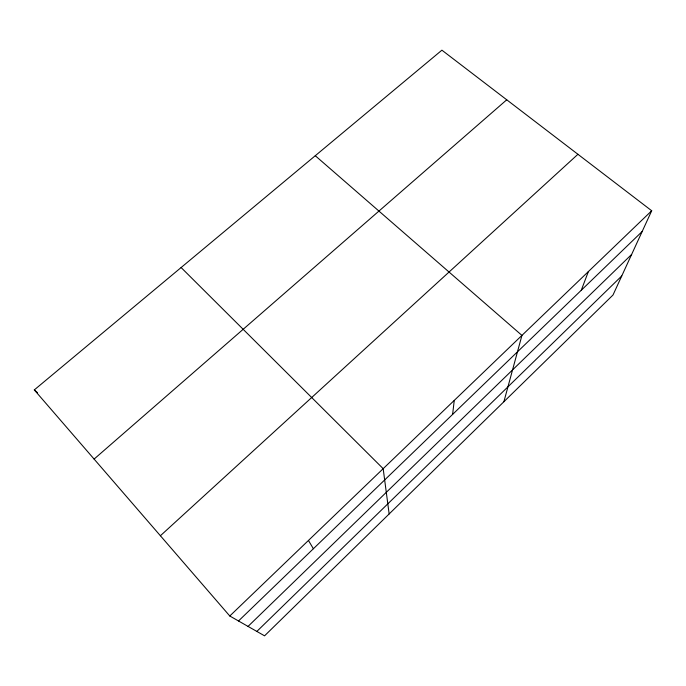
<?xml version="1.0" encoding="UTF-8"?>
<svg xmlns="http://www.w3.org/2000/svg" width="686" height="686" viewBox="0 0 686 686"><rect width="100%" height="100%" fill="white"/><g stroke="black" fill="none" stroke-linecap="round" stroke-linejoin="round"><path stroke-width="1.03" d="M452.614 414.395L454.252 400.41M503.893 401.73L521.935 335.403L315.268 155.722M581.256 290.281L588.374 271.587M651.7 210.756L613.001 295.014L264.556 635.828L229.793 616.002L34.3 389.914L441.904 50.172L651.7 210.756L229.793 616.002M256.847 631.429L621.756 275.952M248.04 626.412L631.635 254.446M238.514 620.976L642.173 231.499M160.395 535.749L577.929 154.29M94.111 459.08L506.74 99.804M34.3 389.914L37.516 392.701M181.113 267.54L383.174 468.675L389.151 513.96M308.451 540.448L313.382 548.74"/></g></svg>
